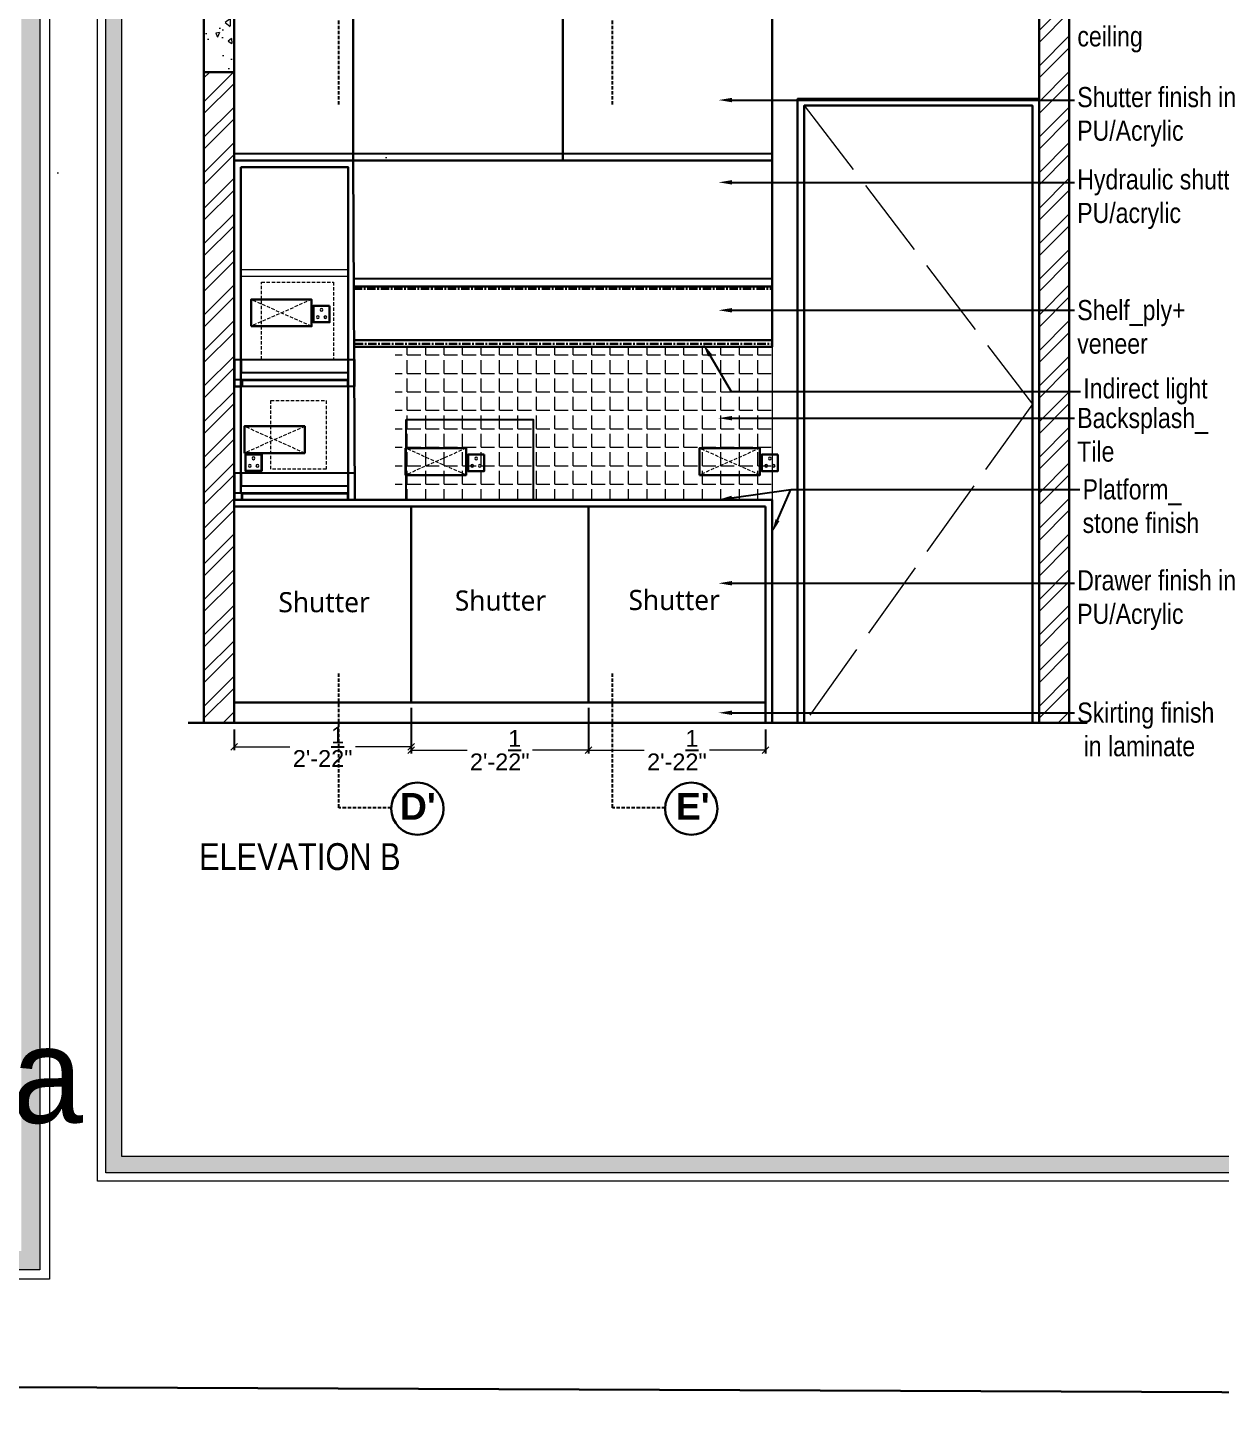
# Model space of a CAD drawing. Header units: millimetres. Extents: x 56222 to 3066687, y -650199 to -121287.
# Drawn here: x 135060.1 to 135237.9, y -184800.2 to -184594.2 of the extents above; entities that cross this region are included whole.
import ezdxf
from ezdxf import colors
from ezdxf.entities.mleader import LeaderData, LeaderLine
from ezdxf.math import Vec2, Vec3

# ---------------------------------------------------------------- set-up
doc = ezdxf.new("R2010")
doc.units = ezdxf.units.MM
doc.header["$MEASUREMENT"] = 0
doc.header["$PDMODE"] = 35
for name, pattern in [('00 . GROUND FLOOR$0$DASHED', [0.75, 0.5, -0.25]), ('ACAD_ISO02W100', [15, 12, -3]), ('CENTER', [2, 1.25, -0.25, 0.25, -0.25]), ('DASHED', [0.75, 0.5, -0.25]), ('DASHED2', [0.375, 0.25, -0.125]), ('DASHEDX2', [1.5, 1, -0.5])]:
    doc.linetypes.add(name, pattern=pattern)
doc.layers.get('Defpoints').update_dxf_attribs({"color": 220})
doc.layers.add('AR HATCH-7', color=7, linetype='Continuous')
for name, color, linetype, lineweight in [('COLUMN', 1, 'Continuous', 30), ('DIM.', 250, 'Continuous', 13), ('dim05', 1, 'Continuous', 13), ('Dimension', 10, 'DASHEDX2', 20), ('el', 7, 'Continuous', 20), ('ELEC-wires', 1, 'DASHED2', 13), ('FIRST FLOOR ( TEXT )', 7, 'Continuous', 9), ('FURNITURE', 32, 'Continuous', 9), ('FURNITURE-1', 252, 'Continuous', 13), ('hatch-rcc', 251, 'Continuous', 9), ('Labelling', 1, 'Continuous', 25), ('SECTION ( SLAB PLine )', 104, 'Continuous', 30), ('Text', 7, 'Continuous', 15), ('TILE', 14, 'Continuous', 9), ('wall', 7, 'Continuous', 30), ('XX~SLAB ( BEAM )~ ( DIM )', 7, 'Continuous', 9)]:
    doc.layers.add(name, color=color, linetype=linetype, lineweight=lineweight)
doc.styles.add('Arial', font='arial.ttf')
doc.styles.add('KATHA', font='swissc.ttf')
doc.styles.get("Standard").update_dxf_attribs({"font": 'arial.ttf', "height": 6})
doc.styles.add('style4', font='ARIALN.TTF')
doc.dimstyles.new('ISO-25', dxfattribs={"dimtxt": 2.5, "dimasz": 1, "dimexe": 0.5, "dimexo": 1, "dimtad": 0, "dimdec": 1, "dimlunit": 4, "dimtxsty": 'Standard', "dimblk": 'OBLIQUE', "dimcen": 2.5, "dimclrd": 1, "dimclre": 1, "dimclrt": 5, "dimadec": 0, "dimazin": 0, "dimtfac": 1, "dimtdec": 1, "dimtmove": 0, "dimatfit": 3, "dimfxl": 1, "dimlwd": -1, "dimarcsym": 0})

# ---------------------------------------------------------------- blocks, each defined once
blk = doc.blocks.new('hgwg')
at = {"layer": 'Dimension', "true_color": 0xd39e00}
h = blk.add_hatch(color=42, dxfattribs=at)
h.dxf.hatch_style = 1
h.paths.add_polyline_path([(27505.71, 45.05), (27494.27, 45.05), (27494.27, 44.9), (27505.71, 44.9)])
h = blk.add_hatch(color=42, dxfattribs=at)
h.dxf.hatch_style = 1
h.paths.add_polyline_path([(27523.3, 44.9), (27509.68, 44.9), (27509.68, 44.75), (27523.3, 44.75)])
at = {"layer": 'Dimension', "color": 42, "true_color": 0xd39e00}
for p, q in [((27494.27, 45.05), (27505.71, 45.05)), ((27494.27, 44.9), (27494.27, 45.05)), ((27494.27, 44.9), (27505.71, 44.9)), ((27505.71, 45.05), (27505.71, 44.9)), ((27509.68, 44.9), (27523.3, 44.9)), ((27509.68, 44.9), (27509.68, 44.75)), ((27509.68, 44.75), (27523.3, 44.75)), ((27523.3, 44.75), (27523.3, 44.9))]:
    blk.add_line(p, q, dxfattribs=at)
at = {"layer": 'Dimension', "color": 42, "true_color": 0xd39e00, "attachment_point": 1}
for s, width, insert, char_height in [('{\\fCinzel|b0|i0|c0|p2;\\H1.5x;M\\fAmsterdam One|b0|i0|c0|p2;\\H2x;aya}', 85.3277, (27490.17, 69.17), 6), ('{\\fCinzel|b0|i0|c0|p0;SPACE     STUDIO}', 66.129, (27494.83, 47.86), 2.5)]:
    blk.add_mtext_dynamic_manual_height_columns(s, width=width, gutter_width=30, heights=[0], dxfattribs=dict(at, insert=insert, char_height=char_height))
blk = doc.blocks.new('erfer')
at = {"layer": 'hatch-rcc', "lineweight": 30}
blk.add_lwpolyline([(1905.9, -1304.21), (1908.38, -1304.21), (1908.38, -1306.73), (1905.9, -1306.73)], close=True, dxfattribs=at)
at = {"layer": 'hatch-rcc'}
blk.add_lwpolyline([(1905.96, -1304.28), (1908.31, -1304.28), (1908.31, -1306.66), (1905.96, -1306.66)], close=True, dxfattribs=at)
for centre in [(1906.56, -1305.95), (1907.14, -1304.81), (1907.72, -1305.95)]:
    blk.add_circle(centre, 0.211, dxfattribs=at)
blk = doc.blocks.new('6616')
at = {"color": 242, "linetype": 'DASHED', "true_color": 0xcd2027}
for p, q in [((386784.79, -36915.77), (386775.78, -36911.78)), ((386784.79, -36911.78), (386775.78, -36915.77))]:
    blk.add_line(p, q, dxfattribs=at)
at = {"layer": 'ELEC-wires', "color": 5, "linetype": 'ByBlock', "lineweight": 30, "ltscale": 4}
blk.add_lwpolyline([(386775.78, -36911.78), (386784.79, -36911.78), (386784.79, -36915.77), (386775.78, -36915.77)], close=True, dxfattribs=at)
blk = doc.blocks.new('_Oblique')
at = {"layer": 'wall', "color": 0, "lineweight": -2}
blk.add_line((-0.5, -0.5), (0.5, 0.5), dxfattribs=at)
blk = doc.blocks.new('*D494')
at = {"layer": 'Defpoints', "color": 0, "lineweight": 30, "transparency": 16777216}
for p in [(135117.24, -184694.64), (135090.84, -184697.85), (135117.24, -184701.43)]:
    blk.add_point(p, dxfattribs=at)
at = {"layer": 'dim05', "color": 1, "linetype": 'Continuous', "lineweight": -2, "transparency": 16777216}
for p, q in [((135117.24, -184695.64), (135117.24, -184701.93)), ((135090.84, -184698.85), (135090.84, -184701.93))]:
    blk.add_line(p, q, dxfattribs=at)
at = {"layer": 'dim05', "color": 1, "linetype": 'Continuous', "transparency": 16777216}
for p, q in [((135090.84, -184701.43), (135099.16, -184701.43)), ((135117.24, -184701.43), (135108.92, -184701.43))]:
    blk.add_line(p, q, dxfattribs=at)
at = {"layer": 'dim05', "color": 1, "transparency": 16777216, "rotation": 180}
blk.add_blockref('_Oblique', (135090.84, -184701.43), dxfattribs=at)
at = {"layer": 'dim05', "color": 1, "transparency": 16777216}
blk.add_blockref('_Oblique', (135117.24, -184701.43), dxfattribs=at)
at = {"layer": 'dim05', "color": 5, "lineweight": 25, "transparency": 16777216, "insert": (135104.04, -184701.43), "char_height": 2.5, "attachment_point": 5, "style": 'Arial'}
blk.add_mtext('2\'-2{\\H1x;\\S1/2;}"', dxfattribs=at)
blk = doc.blocks.new('*D495')
at = {"layer": 'Defpoints', "color": 0, "lineweight": 30, "transparency": 16777216}
for p in [(135117.24, -184694.64), (135143.65, -184694.64), (135143.65, -184701.93)]:
    blk.add_point(p, dxfattribs=at)
at = {"layer": 'dim05', "color": 1, "linetype": 'Continuous', "lineweight": -2, "transparency": 16777216}
for p, q in [((135117.24, -184695.64), (135117.24, -184702.43)), ((135143.65, -184695.64), (135143.65, -184702.43))]:
    blk.add_line(p, q, dxfattribs=at)
at = {"layer": 'dim05', "color": 1, "linetype": 'Continuous', "transparency": 16777216}
for p, q in [((135117.24, -184701.93), (135125.56, -184701.93)), ((135143.65, -184701.93), (135135.33, -184701.93))]:
    blk.add_line(p, q, dxfattribs=at)
at = {"layer": 'dim05', "color": 1, "transparency": 16777216, "rotation": 180}
blk.add_blockref('_Oblique', (135117.24, -184701.93), dxfattribs=at)
at = {"layer": 'dim05', "color": 1, "transparency": 16777216}
blk.add_blockref('_Oblique', (135143.65, -184701.93), dxfattribs=at)
at = {"layer": 'dim05', "color": 5, "lineweight": 25, "transparency": 16777216, "insert": (135130.44, -184701.93), "char_height": 2.5, "attachment_point": 5, "style": 'Arial'}
blk.add_mtext('2\'-2{\\H1x;\\S1/2;}"', dxfattribs=at)
blk = doc.blocks.new('*D496')
at = {"layer": 'Defpoints', "color": 0, "lineweight": 30, "transparency": 16777216}
for p in [(135143.65, -184694.85), (135170.05, -184697.85), (135170.05, -184701.93)]:
    blk.add_point(p, dxfattribs=at)
at = {"layer": 'dim05', "color": 1, "linetype": 'Continuous', "lineweight": -2, "transparency": 16777216}
for p, q in [((135143.65, -184695.85), (135143.65, -184702.43)), ((135170.05, -184698.85), (135170.05, -184702.43))]:
    blk.add_line(p, q, dxfattribs=at)
at = {"layer": 'dim05', "color": 1, "linetype": 'Continuous', "transparency": 16777216}
for p, q in [((135143.65, -184701.93), (135151.97, -184701.93)), ((135170.05, -184701.93), (135161.73, -184701.93))]:
    blk.add_line(p, q, dxfattribs=at)
at = {"layer": 'dim05', "color": 1, "transparency": 16777216, "rotation": 180}
blk.add_blockref('_Oblique', (135143.65, -184701.93), dxfattribs=at)
at = {"layer": 'dim05', "color": 1, "transparency": 16777216}
blk.add_blockref('_Oblique', (135170.05, -184701.93), dxfattribs=at)
at = {"layer": 'dim05', "color": 5, "lineweight": 25, "transparency": 16777216, "insert": (135156.85, -184701.93), "char_height": 2.5, "attachment_point": 5, "style": 'Arial'}
blk.add_mtext('2\'-2{\\H1x;\\S1/2;}"', dxfattribs=at)

msp = doc.modelspace()

# ---------------------------------------------------------------- hatches: boundary and pattern name
at = {"layer": 'AR HATCH-7', "linetype": 'CENTER', "lineweight": 15, "true_color": 0x939598}
h = msp.add_hatch(dxfattribs=at)
h.set_pattern_fill('AR-CONC', color=252, angle=225)
h.set_pattern_definition([(275, (354.1484, 949.066), (-5.51551999, -4.62807079), [0.75, -8.25]), (220, (354.1484, 949.066), (6.29992167, -4.3376815), [0.6, -6.6]), (325.4514445, (353.689, 948.6806), (0.78440164, -8.96575221), [0.63740192, -7.01142112]), (271.1842, (355.563, 947.652), (-8.71693388, -6.37613776), [1.125, -12.375]), (321.6356355, (354.836, 947.121), (0.2790007, -13.4971167), [0.9561034, -10.5171376]), (216.184164, (355.563, 947.652), (0.2790007, -13.4971167), [0.9, -9.9]), (246, (354.502, 947.2985), (-7.06771572, -1.37382476), [0.75, -8.25]), (191, (354.502, 947.2985), (3.40708593, -6.84808435), [0.6, -6.6]), (296.4514447, (353.913, 947.184), (-3.66062975, -8.22190906), [0.6374019, -7.01142112]), (262.5, (354.1484, 949.0663), (2.267931853, -2.439898176), [0, -6.52, 0, -6.7, 0, -6.625]), (232.5, (354.1484, 949.0663), (0.92872942, -4.6490945), [0, -3.82, 0, -6.37, 0, -2.525]), (192.5, (355.7253, 950.6431), (-3.934181673, -3.615207618), [0, -2.5, 0, -7.8, 0, -10.35]), (182.5, (356.4324, 951.3502), (-3.41589983, -4.83159807), [0, -3.25, 0, -5.18, 0, -7.35])])
h.paths.add_polyline_path([(135215.336, -184583.854), (135086.336, -184583.854), (135086.336, -184600.854), (135090.835, -184600.854), (135090.835, -184594.854), (135090.836, -184588.854), (135215.336, -184588.854)])
h = msp.add_hatch(dxfattribs=at)
h.set_pattern_fill('ANSI32', color=252, scale=10)
h.set_pattern_definition([(45, (688.8365, 964.0663), (-2.65165043, 2.65165043), []), (45, (690.6043, 964.0663), (-2.65165043, 2.65165043), [])])
h.paths.add_polyline_path([(135215.336, -184588.854), (135210.836, -184588.854), (135210.836, -184697.854), (135215.336, -184697.854)])
h = msp.add_hatch(dxfattribs=at)
h.set_pattern_fill('ANSI32', color=252, scale=10)
h.set_pattern_definition([(45, (564.3365, 964.0663), (-2.65165043, 2.65165043), []), (45, (566.1043, 964.0663), (-2.65165043, 2.65165043), [])])
h.paths.add_polyline_path([(135090.836, -184600.854), (135086.336, -184600.854), (135086.336, -184697.854), (135090.836, -184697.854)])
at = {"layer": 'Dimension', "linetype": 'Continuous', "true_color": 0xd39e00}
h = msp.add_hatch(color=42, dxfattribs=at)
h.paths.add_polyline_path([(134663.11, -184498.713), (134663.11, -184779.414), (135061.902, -184779.414), (135061.902, -184498.713)])
h.paths.add_polyline_path([(134665.909, -184501.512), (135059.103, -184501.512), (135059.103, -184776.615), (134665.909, -184776.615)], flags=16)
h = msp.add_hatch(color=42, dxfattribs=at)
h.paths.add_polyline_path([(135071.708, -184522.314), (135071.708, -184764.957), (135416.432, -184764.957), (135416.432, -184522.314)])
h.paths.add_polyline_path([(135074.127, -184524.734), (135414.012, -184524.734), (135414.012, -184762.537), (135074.127, -184762.537)], flags=16)
at = {"layer": 'FURNITURE', "lineweight": 20, "true_color": 0x636466}
h = msp.add_hatch(dxfattribs=at)
h.set_pattern_fill('AR-CONC', color=251)
h.set_pattern_definition([(50, (5490.013, -203138.564), (7.17260183, -0.62752135), [0.75, -8.25]), (355, (5490.013, -203138.564), (-1.38751334, 7.52192134), [0.6, -6.6]), (100.4514445, (5490.611, -203138.616), (5.78508847, 6.8943999), [0.6374019, -7.0114211]), (46.1842, (5490.013, -203136.564), (10.6724133, -1.6551928), [1.125, -12.375]), (96.6356355, (5490.902, -203136.702), (9.34661946, 9.741186), [0.9561034, -10.5171376]), (351.184164, (5490.013, -203136.564), (9.34661945, 9.741186), [0.9, -9.9]), (21, (5491.013, -203137.064), (5.96907052, -4.0261889), [0.75, -8.25]), (326, (5491.013, -203137.064), (2.4331533, 7.25150045), [0.6, -6.6]), (71.451445, (5491.5104, -203137.3995), (8.40222377, 3.22531153), [0.6374019, -7.0114211]), (37.5, (5490.013, -203138.564), (0.121598553, 3.32893854), [0, -6.52, 0, -6.7, 0, -6.625]), (7.5, (5490.013, -203138.564), (2.63069537, 3.94411712), [0, -3.82, 0, -6.37, 0, -2.525]), (327.5, (5487.783, -203138.564), (5.33822436, -0.22554872), [0, -2.5, 0, -7.8, 0, -10.35]), (317.5, (5486.783, -203138.564), (5.8318617, 1.00104982), [0, -3.25, 0, -5.18, 0, -7.35])])
h.paths.add_polyline_path([(135067.565, -184615.854), (135063.04, -184615.854), (135063.04, -184615.885)])
h.paths.add_polyline_path([(134941.934, -184588.85), (134941.948, -184583.854), (134907.907, -184583.854), (134907.907, -184588.854), (134919.04, -184588.854), (134919.027, -184588.858)])
h = msp.add_hatch(dxfattribs=at)
h.set_pattern_fill('AR-CONC', color=251)
h.set_pattern_definition([(50, (5538.9597, -203136.286), (7.17260183, -0.62752135), [0.75, -8.25]), (355, (5538.96, -203136.286), (-1.38751334, 7.52192134), [0.6, -6.6]), (100.4514445, (5539.5574, -203136.338), (5.78508847, 6.8943999), [0.6374019, -7.0114211]), (46.1842, (5538.96, -203134.286), (10.6724133, -1.6551928), [1.125, -12.375]), (96.6356355, (5539.849, -203134.424), (9.34661946, 9.741186), [0.9561034, -10.5171376]), (351.184164, (5538.96, -203134.286), (9.34661945, 9.741186), [0.9, -9.9]), (21, (5539.9597, -203134.786), (5.96907052, -4.0261889), [0.75, -8.25]), (326, (5539.96, -203134.786), (2.4331533, 7.25150045), [0.6, -6.6]), (71.451445, (5540.457, -203135.1215), (8.40222377, 3.22531153), [0.6374019, -7.0114211]), (37.5, (5538.9597, -203136.286), (0.121598553, 3.32893854), [0, -6.52, 0, -6.7, 0, -6.625]), (7.5, (5538.9597, -203136.286), (2.63069537, 3.94411712), [0, -3.82, 0, -6.37, 0, -2.525]), (327.5, (5536.7297, -203136.286), (5.33822436, -0.22554872), [0, -2.5, 0, -7.8, 0, -10.35]), (317.5, (5535.7297, -203136.286), (5.8318617, 1.00104982), [0, -3.25, 0, -5.18, 0, -7.35])])
h.paths.add_polyline_path([(135116.512, -184613.576), (135111.987, -184613.576), (135111.987, -184613.607)])
h.paths.add_polyline_path([(134990.881, -184588.85), (134990.891, -184583.854), (134956.85, -184583.854), (134956.853, -184588.854), (134967.987, -184588.854), (134967.974, -184588.858)])
at = {"layer": 'FURNITURE', "linetype": 'CENTER', "lineweight": 15, "true_color": 0xc7c8ca, "transparency": 33554687}
h = msp.add_hatch(dxfattribs=at)
h.set_pattern_fill('ANGLE', color=9, scale=10)
h.set_pattern_definition([(0, (1381.4044, -82.2756), (0, 2.75), [2, -0.75]), (90, (1381.4044, -82.2756), (-2.75, 2e-16), [2, -0.75])])
h.paths.add_polyline_path([(135171.053, -184641.799), (135114.836, -184641.799), (135114.836, -184664.604), (135171.053, -184664.604)])

# ---------------------------------------------------------------- linework, layer by layer
at = {"layer": 'COLUMN'}
msp.add_line((135083.976, -184697.854), (135217.987, -184697.854), dxfattribs=at)
at = {"layer": 'Dimension', "color": 42, "linetype": 'Continuous', "true_color": 0xd39e00}
for points in [[(134661.71, -184497.314), (135063.302, -184497.314), (135063.302, -184780.813), (134661.71, -184780.813)], [(134663.11, -184498.713), (135061.902, -184498.713), (135061.902, -184779.414), (134663.11, -184779.414)], [(135070.498, -184521.105), (135417.641, -184521.105), (135417.641, -184766.166), (135070.498, -184766.166)], [(135071.708, -184522.314), (135416.432, -184522.314), (135416.432, -184764.957), (135071.708, -184764.957)], [(135074.127, -184524.734), (135414.012, -184524.734), (135414.012, -184762.537), (135074.127, -184762.537)]]:
    msp.add_lwpolyline(points, close=True, dxfattribs=at)
at = {"layer": 'FURNITURE', "lineweight": 30}
for p, q in [((135108.601, -184614.006), (135108.601, -184590.354)), ((135139.827, -184614.006), (135139.827, -184590.354)), ((135171.053, -184590.354), (135171.053, -184631.604)), ((135108.601, -184614.007), (135171.053, -184614.006)), ((135090.838, -184630.283), (135090.836, -184630.283)), ((135171.053, -184631.604), (135171.053, -184641.799)), ((135171.053, -184632.799), (135108.836, -184632.799)), ((135171.053, -184640.799), (135108.836, -184640.799)), ((135171.053, -184641.799), (135108.836, -184641.799)), ((135117.242, -184694.642), (135117.242, -184665.604)), ((135143.648, -184694.854), (135143.648, -184665.604)), ((135090.836, -184694.854), (135170.053, -184694.854))]:
    msp.add_line(p, q, dxfattribs=at)
at = {"layer": 'FURNITURE', "lineweight": -3}
for p, q in [((135090.835, -184613.006), (135171.053, -184613.006)), ((135108.683, -184631.604), (135171.053, -184631.604))]:
    msp.add_line(p, q, dxfattribs=at)
at = {"layer": 'FURNITURE', "lineweight": 15}
for p, q in [((135107.809, -184615.008), (135091.836, -184615.008)), ((135091.836, -184615.008), (135091.836, -184630.283)), ((135107.809, -184615.008), (135107.809, -184630.283)), ((135091.836, -184630.283), (135107.809, -184630.282)), ((135091.836, -184631.283), (135107.836, -184631.283))]:
    msp.add_line(p, q, dxfattribs=at)
at = {"layer": 'FURNITURE', "color": 3, "linetype": 'CENTER', "lineweight": 30}
for p, q in [((135108.69, -184633.156), (135171.053, -184633.156)), ((135108.836, -184641.351), (135171.053, -184641.351))]:
    msp.add_line(p, q, dxfattribs=at)
at = {"layer": 'FURNITURE', "color": 9, "lineweight": 5, "true_color": 0xc7c8ca}
msp.add_line((135171.053, -184641.799), (135171.053, -184664.604), dxfattribs=at)
at = {"layer": 'FURNITURE', "lineweight": 25}
msp.add_line((135171.053, -184665.604), (135171.053, -184697.854), dxfattribs=at)
at = {"layer": 'FURNITURE', "linetype": 'ACAD_ISO02W100', "lineweight": 5}
msp.add_lwpolyline([(135175.836, -184605.854), (135209.836, -184650.354), (135175.836, -184697.854)], dxfattribs=at)
at = {"layer": 'FURNITURE', "lineweight": 30}
for points in [[(135090.836, -184614.006), (135108.601, -184614.009), (135108.836, -184664.604), (135090.836, -184664.604)], [(135091.836, -184615.006), (135107.836, -184615.006), (135107.836, -184663.604), (135091.836, -184663.604)]]:
    msp.add_lwpolyline(points, close=True, dxfattribs=at)
at = {"layer": 'FURNITURE', "linetype": 'DASHED', "lineweight": 15}
for points in [[(135094.94, -184632.173), (135105.68, -184632.173), (135105.68, -184643.703), (135094.94, -184643.703)], [(135096.294, -184649.83), (135104.554, -184649.83), (135104.554, -184660.066), (135096.294, -184660.066)]]:
    msp.add_lwpolyline(points, close=True, dxfattribs=at)
at = {"layer": 'FURNITURE', "lineweight": -3}
msp.add_lwpolyline([(135116.49, -184652.626), (135135.445, -184652.626), (135135.445, -184664.604), (135116.49, -184664.604)], close=True, dxfattribs=at)
at = {"layer": 'FURNITURE', "lineweight": 30}
for points in [[(135171.053, -184664.604), (135090.836, -184664.604), (135090.836, -184665.604), (135170.053, -184665.604)], [(135170.053, -184665.604), (135170.053, -184697.854), (135171.053, -184697.854), (135171.053, -184664.604)]]:
    msp.add_lwpolyline(points, dxfattribs=at)
at = {"layer": 'FURNITURE', "lineweight": 25}
msp.add_lwpolyline([(135171.053, -184666.604), (135171.053, -184665.604)], dxfattribs=at)
at = {"layer": 'FURNITURE-1', "linetype": 'ByBlock', "lineweight": 25}
for p, q in [((135090.929, -184643.703), (135108.836, -184643.703)), ((135090.929, -184647.703), (135090.929, -184643.703)), ((135091.929, -184645.703), (135091.929, -184643.703)), ((135107.836, -184645.703), (135107.836, -184643.703)), ((135108.836, -184647.703), (135108.836, -184643.703)), ((135107.836, -184646.703), (135090.929, -184646.703)), ((135107.836, -184645.703), (135091.929, -184645.703)), ((135091.929, -184646.703), (135091.929, -184647.703)), ((135107.742, -184646.833), (135092.052, -184646.833)), ((135092.052, -184646.833), (135092.052, -184647.703)), ((135107.742, -184646.833), (135107.742, -184647.703)), ((135107.836, -184646.703), (135107.836, -184647.703)), ((135091.929, -184647.703), (135090.929, -184647.703)), ((135090.929, -184647.703), (135091.929, -184647.703)), ((135107.742, -184647.703), (135091.959, -184647.703)), ((135108.836, -184647.703), (135107.836, -184647.703)), ((135090.929, -184660.604), (135108.836, -184660.604)), ((135090.929, -184664.604), (135090.929, -184660.604)), ((135091.929, -184662.604), (135091.929, -184660.604)), ((135107.836, -184662.604), (135107.836, -184660.604)), ((135108.836, -184664.604), (135108.836, -184660.604)), ((135107.836, -184662.604), (135091.929, -184662.604)), ((135107.836, -184663.604), (135090.929, -184663.604)), ((135091.929, -184664.604), (135090.929, -184664.604)), ((135090.929, -184664.604), (135091.929, -184664.604)), ((135091.929, -184663.604), (135091.929, -184664.604)), ((135107.742, -184664.604), (135091.959, -184664.604)), ((135107.742, -184663.734), (135092.052, -184663.734)), ((135092.052, -184663.734), (135092.052, -184664.604)), ((135107.742, -184663.734), (135107.742, -184664.604)), ((135107.836, -184663.604), (135107.836, -184664.604)), ((135108.836, -184664.604), (135107.836, -184664.604))]:
    msp.add_line(p, q, dxfattribs=at)
at = {"layer": 'FURNITURE-1', "color": 252, "linetype": '00 . GROUND FLOOR$0$DASHED', "lineweight": 25, "true_color": 0x939598}
for points in [[(135106.428, -184605.682), (135106.428, -184577.614), (135114.272, -184577.614)], [(135147.255, -184605.682), (135147.255, -184577.614), (135155.099, -184577.614)], [(135114.272, -184710.509), (135106.428, -184710.509), (135106.428, -184690.488)], [(135155.099, -184710.509), (135147.255, -184710.509), (135147.255, -184690.488)]]:
    msp.add_lwpolyline(points, dxfattribs=at)
at = {"layer": 'FURNITURE-1', "color": 1, "linetype": 'ByBlock', "lineweight": 30}
for centre in [(135118.165, -184710.661), (135158.991, -184710.661)]:
    msp.add_circle(centre, 3.897, dxfattribs=at)
at = {"layer": 'SECTION ( SLAB PLine )', "color": 1}
for p, q in [((135086.336, -184583.854), (135086.336, -184600.854)), ((135090.836, -184600.854), (135090.836, -184588.854)), ((135090.836, -184600.854), (135086.336, -184600.854))]:
    msp.add_line(p, q, dxfattribs=at)
at = {"layer": 'TILE', "color": 1, "lineweight": 30}
msp.add_lwpolyline([(134639.111, -184294.843), (135861.002, -184299.902), (135861.002, -184800.209), (134639.111, -184795.15)], close=True, dxfattribs=at)
at = {"layer": 'XX~SLAB ( BEAM )~ ( DIM )', "lineweight": 30}
for p, q in [((135210.836, -184697.854), (135210.836, -184588.854)), ((135215.336, -184588.854), (135215.336, -184697.854)), ((135086.336, -184600.854), (135086.336, -184697.854)), ((135090.836, -184697.854), (135090.836, -184600.854))]:
    msp.add_line(p, q, dxfattribs=at)
for points in [[(135174.836, -184697.854), (135174.836, -184604.854), (135210.836, -184604.854), (135210.836, -184697.854)], [(135175.836, -184697.854), (135175.836, -184605.854), (135209.836, -184605.854), (135209.836, -184697.854)]]:
    msp.add_lwpolyline(points, dxfattribs=at)

# ---------------------------------------------------------------- block references
at = {"layer": 'Dimension', "color": 42, "true_color": 0xd39e00, "xscale": 0.7926356830645785, "yscale": 0.7926356830645785, "zscale": 0.7926356830645785}
msp.add_blockref('hgwg', (113239.918, -184798.068), dxfattribs=at)
at = {"layer": 'el', "color": 1, "transparency": 33554687, "xscale": -1, "rotation": 180.0000000001202}
for p in [(-251682.412, -221550.526), (-251683.412, -221569.427), (-251659.372, -221572.696), (-251615.575, -221572.696)]:
    msp.add_blockref('6616', p, dxfattribs=at)
at = {"layer": 'FURNITURE-1', "transparency": 33554687, "xscale": -0.9762505880272067, "yscale": 0.9762505880272067, "zscale": 0.9762505880272067}
for p in [(136965.718, -183362.456), (136955.589, -183384.602), (136988.758, -183384.626), (137032.555, -183384.626)]:
    msp.add_blockref('erfer', p, dxfattribs=at)

# ---------------------------------------------------------------- texts
at = {"layer": 'DIM.', "color": 1, "char_height": 4, "attachment_point": 3}
for s, insert in [("{\\fArial|b1|i0|c0|p34;D'}", (135120.908, -184708.321)), ("{\\fArial|b1|i0|c0|p34;E'}", (135161.735, -184708.321))]:
    msp.add_mtext_dynamic_manual_height_columns(s, width=81.87572, gutter_width=1.128, heights=[0], dxfattribs=dict(at, insert=insert))
at = {"layer": 'FIRST FLOOR ( TEXT )', "transparency": 33554687, "insert": (135100.631, -184717.833), "char_height": 4, "attachment_point": 5, "style": 'KATHA'}
msp.add_mtext('ELEVATION B', dxfattribs=at)
at = {"layer": 'Labelling', "color": 1, "char_height": 3, "width": 16.1646, "attachment_point": 5, "style": 'Arial'}
for insert in [(135130.558, -184679.65), (135156.445, -184679.568), (135104.26, -184679.896)]:
    msp.add_mtext('{\\fMalgun Gothic|b0|i0|c0|p34;Shutter}', dxfattribs=dict(at, insert=insert))

# ---------------------------------------------------------------- dimensions: what is measured, and where the dimension line sits
at = {"layer": 'dim05', "color": 27, "lineweight": 25, "true_color": 0x7d5120}
for base, p1, p2, picture, middle in [((135117.242, -184701.425), (135090.836, -184697.854), (135117.242, -184694.642), '*D494', (135104.039, -184701.425)), ((135143.648, -184701.925), (135117.242, -184694.642), (135143.648, -184694.642), '*D495', (135130.445, -184701.925)), ((135170.053, -184701.925), (135143.648, -184694.854), (135170.053, -184697.854), '*D496', (135156.85, -184701.925))]:
    dim = msp.add_linear_dim(base=base, p1=p1, p2=p2, dimstyle='ISO-25', override={"dimtxsty": 'Arial'}, dxfattribs=at)
    dim.commit()
    dim.dimension.update_dxf_attribs({"geometry": picture, "text_midpoint": middle})

# ---------------------------------------------------------------- leaders
at = {"layer": 'Text', "color": 1, "lineweight": 0, "ltscale": 20}
ml = msp.add_multileader_mtext('Standard', dxfattribs=at)
ml.set_content('False \\Pceiling', color=1, style='style4')
ml.set_leader_properties()
ml.build(insert=Vec2(0, 0))
ml.multileader.update_dxf_attribs({"dogleg_length": 2.025, "arrow_head_size": 2})
ctx = ml.context
ctx.base_point, ctx.char_height, ctx.arrow_head_size, ctx.landing_gap_size, ctx.plane_origin = Vec3(135216.151, -184590.963), 3, 2, 0.4, Vec3(135154.529, -184575.963)
notes = []
notes.append((ctx, [(0, (1, 1, 0), (135213.661, -184590.963), (1, 0), 2.489, [(0, [(135203.654, -184590.963)], 0, [])])]))
ctx.mtext.insert = Vec3(135216.551, -184589.022)
ml = msp.add_multileader_mtext('Standard', dxfattribs=at)
ml.set_content('Shutter finish in \\PPU/Acrylic ', color=1, style='style4')
ml.set_leader_properties()
ml.build(insert=Vec2(0, 0))
ml.multileader.update_dxf_attribs({"dogleg_length": 2.025, "arrow_head_size": 2})
ctx = ml.context
ctx.base_point, ctx.char_height, ctx.arrow_head_size, ctx.landing_gap_size, ctx.plane_origin = Vec3(135216.131, -184605.019, 0.078), 3, 2, 0.4, Vec3(135147.504, -184590.019, 0.078)
notes.append((ctx, [(0, (1, 1, 0), (135215.169, -184605.019, 0.078), (1, 0), 0.962, [(0, [(135163.048, -184605.019, 0.078)], 0, [])])]))
ctx.mtext.insert = Vec3(135216.531, -184603.078, 0.078)
ml = msp.add_multileader_mtext('Standard', dxfattribs=at)
ml.set_content('Hydraulic shutter_\\PPU/acrylic', color=1, style='style4')
ml.set_leader_properties()
ml.build(insert=Vec2(0, 0))
ml.multileader.update_dxf_attribs({"dogleg_length": 2.025, "arrow_head_size": 2})
ctx = ml.context
ctx.base_point, ctx.char_height, ctx.arrow_head_size, ctx.landing_gap_size, ctx.plane_origin = Vec3(135216.131, -184617.285, 0.078), 3, 2, 0.4, Vec3(135147.504, -184617.285, 0.078)
notes.append((ctx, [(0, (1, 1, 0), (135215.169, -184617.285, 0.078), (1, 0), 0.962, [(0, [(135163.048, -184617.285, 0.078)], 0, [])])]))
ctx.mtext.insert = Vec3(135216.531, -184615.344, 0.078)
ml = msp.add_multileader_mtext('Standard', dxfattribs=at)
ml.set_content('Shelf_ply+\\Pveneer', color=1, style='style4')
ml.set_leader_properties()
ml.build(insert=Vec2(0, 0))
ml.multileader.update_dxf_attribs({"dogleg_length": 2.025, "arrow_head_size": 2})
ctx = ml.context
ctx.base_point, ctx.char_height, ctx.arrow_head_size, ctx.landing_gap_size, ctx.plane_origin = Vec3(135216.131, -184636.355, 0.078), 3, 2, 0.4, Vec3(135147.504, -184636.355, 0.078)
notes.append((ctx, [(0, (1, 1, 0), (135215.169, -184636.355, 0.078), (1, 0), 0.962, [(0, [(135163.048, -184636.355, 0.078)], 0, [])])]))
ctx.mtext.insert = Vec3(135216.531, -184634.83, 0.078)
ml = msp.add_multileader_mtext('Standard', dxfattribs=at)
ml.set_content('Indirect light', color=1, style='style4')
ml.set_leader_properties()
ml.build(insert=Vec2(0, 0))
ml.multileader.update_dxf_attribs({"dogleg_length": 2.025, "arrow_head_size": 2})
ctx = ml.context
ctx.base_point, ctx.char_height, ctx.arrow_head_size, ctx.landing_gap_size, ctx.plane_origin = Vec3(135217.032, -184648.444, 0.078), 3, 2, 0.4, Vec3(135147.504, -184648.444, 0.078)
notes.append((ctx, [(0, (1, 1, 0), (135164.952, -184648.444, 0.078), (1, 0), 52.08, [(0, [(135160.757, -184641.351, 0.078)], 0, [])])]))
ctx.mtext.insert = Vec3(135217.432, -184646.503, 0.078)
ml = msp.add_multileader_mtext('Standard', dxfattribs=at)
ml.set_content('Backsplash_\\PTile', color=1, style='style4')
ml.set_leader_properties()
ml.build(insert=Vec2(0, 0))
ml.multileader.update_dxf_attribs({"dogleg_length": 2.025, "arrow_head_size": 2})
ctx = ml.context
ctx.base_point, ctx.char_height, ctx.arrow_head_size, ctx.landing_gap_size, ctx.plane_origin = Vec3(135216.131, -184652.445, 0.078), 3, 2, 0.4, Vec3(135147.504, -184652.445, 0.078)
notes.append((ctx, [(0, (1, 1, 0), (135215.169, -184652.445, 0.078), (1, 0), 0.962, [(0, [(135163.048, -184652.445, 0.078)], 0, [])])]))
ctx.mtext.insert = Vec3(135216.531, -184650.92, 0.078)
ml = msp.add_multileader_mtext('Standard', dxfattribs=at)
ml.set_content('Platform_\\Pstone finish', color=1, style='style4')
ml.set_leader_properties()
ml.build(insert=Vec2(0, 0))
ml.multileader.update_dxf_attribs({"dogleg_length": 2.025, "arrow_head_size": 2})
ctx = ml.context
ctx.base_point, ctx.char_height, ctx.arrow_head_size, ctx.landing_gap_size, ctx.plane_origin = Vec3(135216.931, -184663.078, 0.078), 3, 2, 0.4, Vec3(135147.504, -184663.464, 0.078)
notes.append((ctx, [(0, (1, 1, 0), (135173.822, -184663.078, 0.078), (1, 0), 43.109, [(0, [(135163.048, -184664.604, 0.078)], 0, [])])]))
ctx.mtext.insert = Vec3(135217.331, -184661.553, 0.078)
ml = msp.add_multileader_mtext('Standard', dxfattribs=at)
ml.set_content('', color=1, style='style4')
ml.set_leader_properties()
ml.build(insert=Vec2(0, 0))
ml.multileader.update_dxf_attribs({"dogleg_length": 43.109, "arrow_head_size": 2})
ctx = ml.context
ctx.base_point, ctx.char_height, ctx.arrow_head_size, ctx.landing_gap_size, ctx.plane_origin = Vec3(135216.931, -184663.078), 3, 2, 0.4, Vec3(135171.053, -184669.478)
notes.append((ctx, [(0, (1, 1, 0), (135173.822, -184663.078), (1, 0), 43.109, [(0, [(135171.053, -184669.478)], 0, [])])]))
ctx.mtext.insert = Vec3(135217.331, -184661.578)
ml = msp.add_multileader_mtext('Standard', dxfattribs=at)
ml.set_content('Drawer finish in \\PPU/Acrylic ', color=1, style='style4')
ml.set_leader_properties()
ml.build(insert=Vec2(0, 0))
ml.multileader.update_dxf_attribs({"dogleg_length": 2.025, "arrow_head_size": 2})
ctx = ml.context
ctx.base_point, ctx.char_height, ctx.arrow_head_size, ctx.landing_gap_size, ctx.plane_origin = Vec3(135216.131, -184677.052, 0.078), 3, 2, 0.4, Vec3(135147.504, -184677.052, 0.078)
notes.append((ctx, [(0, (1, 1, 0), (135215.169, -184677.052, 0.078), (1, 0), 0.962, [(0, [(135163.048, -184677.052, 0.078)], 0, [])])]))
ctx.mtext.insert = Vec3(135216.531, -184675.111, 0.078)
ml = msp.add_multileader_mtext('Standard', dxfattribs=at)
ml.set_content('Skirting finish\\P in laminate', color=1, style='style4')
ml.set_leader_properties()
ml.build(insert=Vec2(0, 0))
ml.multileader.update_dxf_attribs({"dogleg_length": 2.025, "arrow_head_size": 2})
ctx = ml.context
ctx.base_point, ctx.char_height, ctx.arrow_head_size, ctx.landing_gap_size, ctx.plane_origin = Vec3(135216.131, -184696.363, 0.078), 3, 2, 0.4, Vec3(135147.504, -184696.363, 0.078)
notes.append((ctx, [(0, (1, 1, 0), (135215.169, -184696.363, 0.078), (1, 0), 0.962, [(0, [(135163.048, -184696.363, 0.078)], 0, [])])]))
ctx.mtext.insert = Vec3(135216.531, -184694.838, 0.078)
for ctx, leaders in notes:
    for number, flags, end, landing, length, lines in leaders:
        leader = LeaderData()
        leader.index, (leader.has_last_leader_line, leader.has_dogleg_vector, leader.attachment_direction) = number, flags
        leader.last_leader_point, leader.dogleg_vector, leader.dogleg_length = Vec3(end), Vec3(landing), length
        for number, points, colour, breaks in lines:
            line = LeaderLine()
            line.index, line.vertices, line.color, line.breaks = number, Vec3.list(points), colors.encode_raw_color(colour), breaks
            leader.lines.append(line)
        ctx.leaders.append(leader)

doc.saveas('drawing.dxf')
